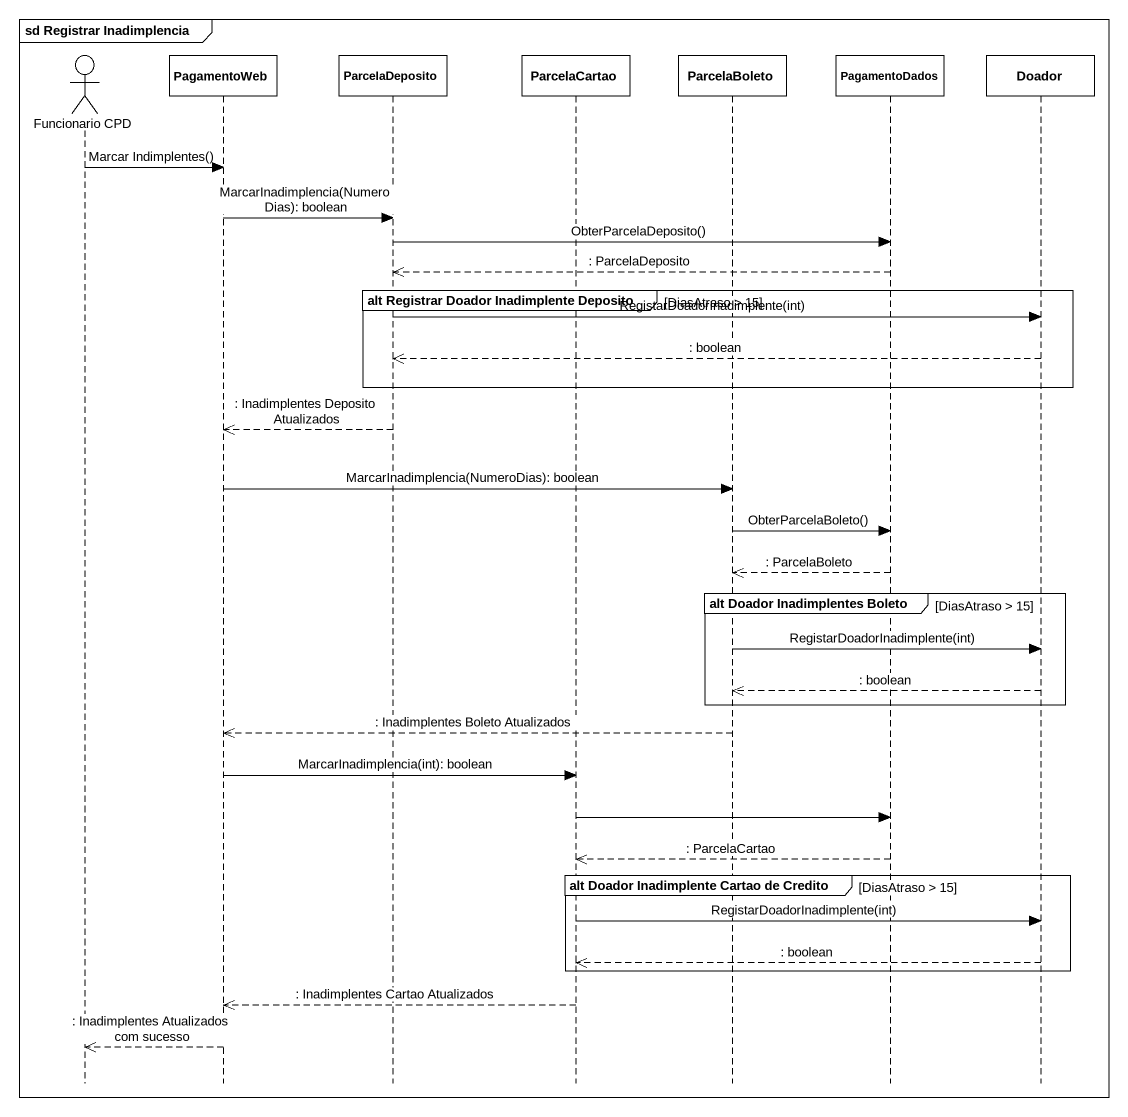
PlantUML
@startuml
mainframe sd Registrar Inadimplencia
hide footbox
actor "Funcionario CPD" as Funcionario_CPD
participant PagamentoWeb
participant ParcelaDeposito
participant ParcelaCartao
participant ParcelaBoleto
participant PagamentoDados
participant Doador

Funcionario_CPD -> PagamentoWeb : Marcar Indimplentes()
PagamentoWeb -> ParcelaDeposito : MarcarInadimplencia(NumeroDias): boolean
ParcelaDeposito -> PagamentoDados : ObterParcelaDeposito()
PagamentoDados -->> ParcelaDeposito : : ParcelaDeposito
group alt Registrar Doador Inadimplente Deposito [DiasAtraso > 15]
  ParcelaDeposito -> Doador : RegistarDoadorInadimplente(int)
  Doador -->> ParcelaDeposito : : boolean
end
ParcelaDeposito -->> PagamentoWeb : : Inadimplentes Deposito Atualizados
PagamentoWeb -> ParcelaBoleto : MarcarInadimplencia(NumeroDias): boolean
ParcelaBoleto -> PagamentoDados : ObterParcelaBoleto()
PagamentoDados -->> ParcelaBoleto : : ParcelaBoleto
group alt Doador Inadimplentes Boleto [DiasAtraso > 15]
  ParcelaBoleto -> Doador : RegistarDoadorInadimplente(int)
  Doador -->> ParcelaBoleto : : boolean
end
ParcelaBoleto -->> PagamentoWeb : : Inadimplentes Boleto Atualizados
PagamentoWeb -> ParcelaCartao : MarcarInadimplencia(int): boolean
ParcelaCartao -> PagamentoDados
PagamentoDados -->> ParcelaCartao : : ParcelaCartao
group alt Doador Inadimplente Cartao de Credito [DiasAtraso > 15]
  ParcelaCartao -> Doador : RegistarDoadorInadimplente(int)
  Doador -->> ParcelaCartao : : boolean
end
ParcelaCartao -->> PagamentoWeb : : Inadimplentes Cartao Atualizados
PagamentoWeb -->> Funcionario_CPD : : Inadimplentes Atualizados com sucesso
@enduml
